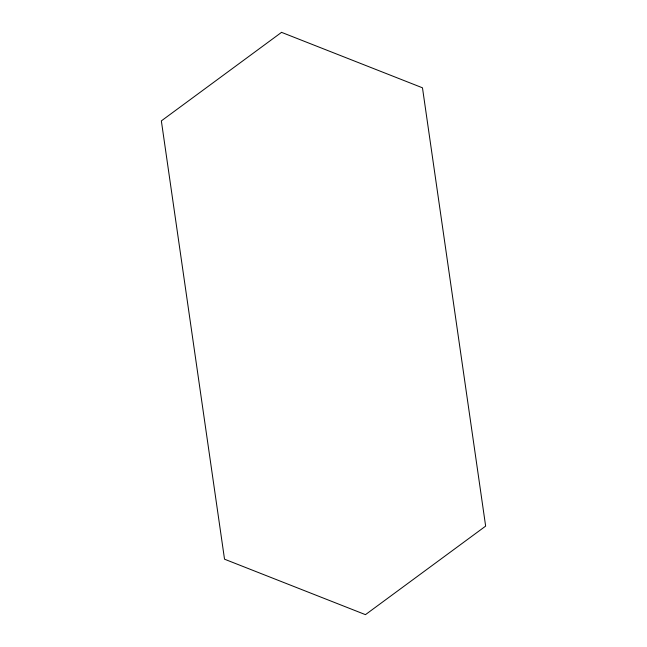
<?xml version="1.0" encoding="UTF-8"?>
<svg xmlns="http://www.w3.org/2000/svg" width="647" height="647" viewBox="0 0 647 647"><rect width="100%" height="100%" fill="white"/><g stroke="black" fill="none" stroke-linecap="round" stroke-linejoin="round"><path stroke-width="0.97" d="M281.542 32.35L161.354 120.884L224.525 559.194L365.458 614.65L485.646 526.116L422.475 87.806L281.542 32.35"/></g></svg>
